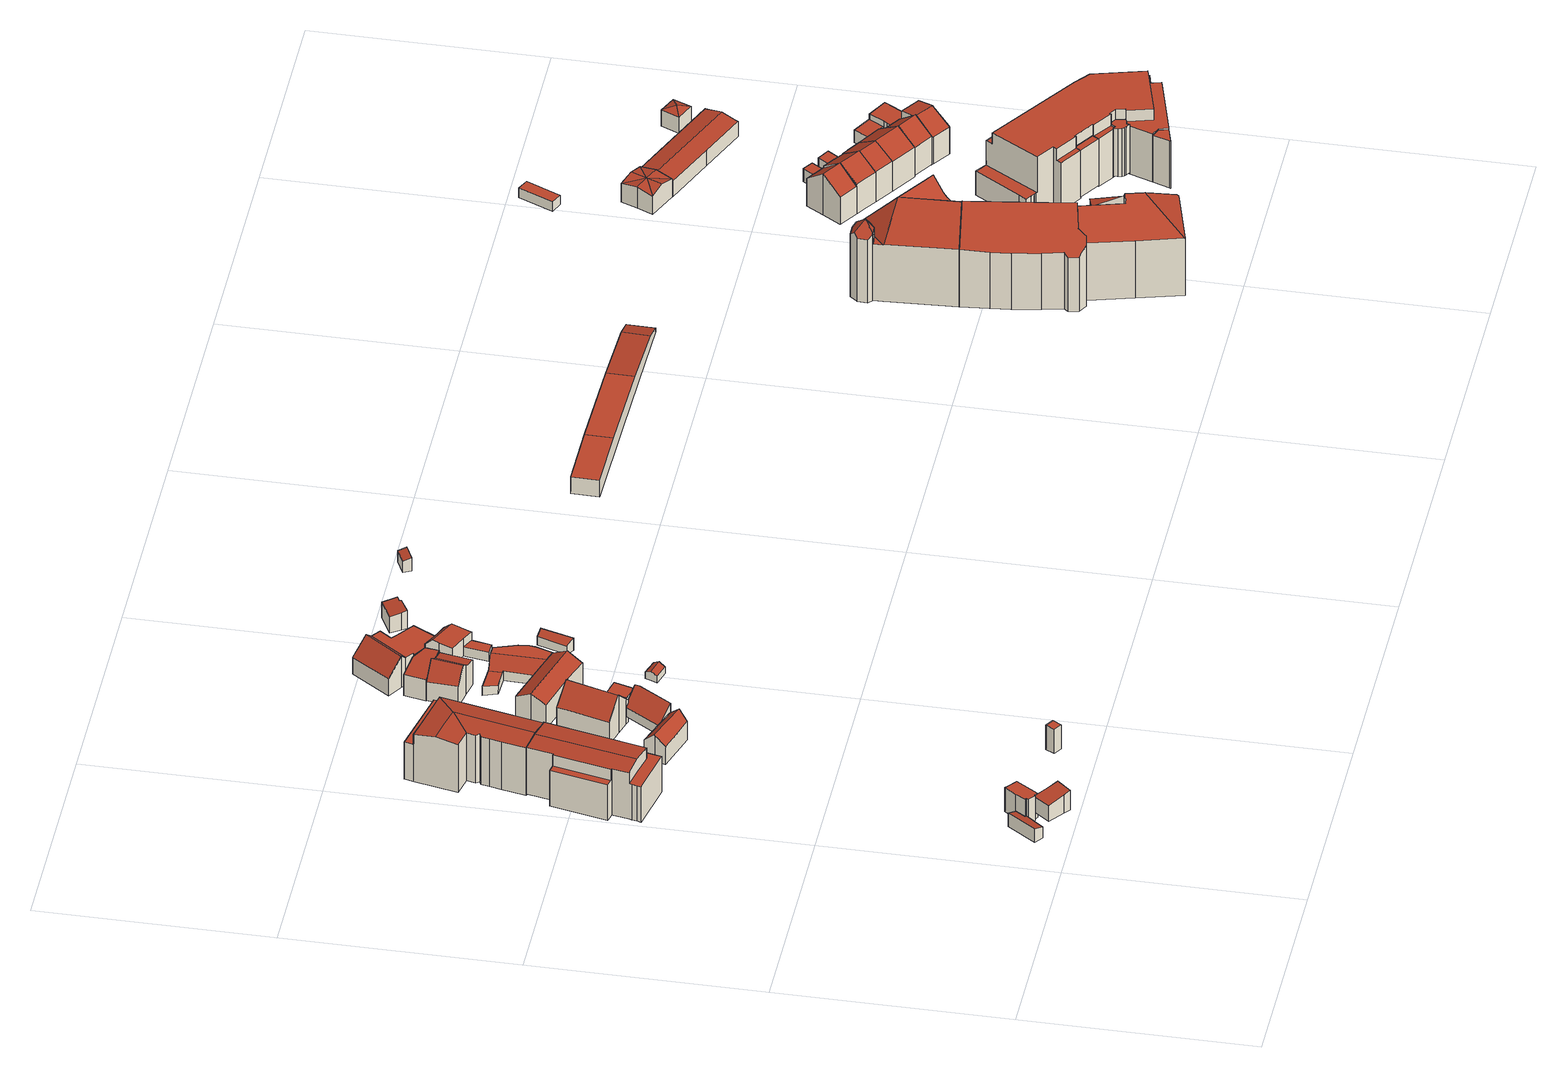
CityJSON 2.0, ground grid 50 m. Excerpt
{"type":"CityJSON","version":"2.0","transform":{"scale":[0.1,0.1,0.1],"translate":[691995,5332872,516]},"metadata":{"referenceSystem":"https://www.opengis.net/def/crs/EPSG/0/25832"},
"CityObjects":{
"building1":{"type":"Building","attributes":{"Gemeindeschluessel":"09162000","HoeheDach":"524.809","HoeheGrund":"521.500","Methode":"1000","NiedrigsteTraufeDesGebaeudes":"524.099","Geometrietyp2DReferenz":"3000","function":"31001_2000","roofType":"2100","measuredHeight":3.31},"geometry":[{"type":"MultiSurface","lod":"2","boundaries":[[[0,1,2,3]],[[4,5,6,7]],[[8,9,10,11]],[[3,4,7,12,8,11,0]],[[12,13,9,8]],[[3,2,5,4]],[[7,6,13,12]],[[11,10,1,0]],[[1,10,9,13,6,5,2]]],"semantics":{"surfaces":[{"type":"WallSurface"},{"type":"GroundSurface"},{"type":"RoofSurface"}],"values":[0,0,0,1,0,0,0,0,2]}}]},
"building2":{"type":"Building","attributes":{"Gemeindeschluessel":"09162000","HoeheDach":"529.176","HoeheGrund":"524.338","Methode":"2000","NiedrigsteTraufeDesGebaeudes":"528.089","Geometrietyp2DReferenz":"3000","function":"31001_2000","roofType":"2100","measuredHeight":4.84},"geometry":[{"type":"MultiSurface","lod":"2","boundaries":[[[14,15,16,17]],[[18,19,16,15]],[[20,21,22,23]],[[24,25,26,17,16,19,22,21]],[[20,27,24,21]],[[14,17,26,28]],[[29,28,26,25]],[[27,29,25,24]],[[23,22,19,18]],[[20,23,18,15,14,28,29,27]]],"semantics":{"surfaces":[{"type":"WallSurface"},{"type":"RoofSurface"},{"type":"GroundSurface"}],"values":[0,0,0,1,0,0,0,0,0,2]}}]},
"building3":{"type":"Building","attributes":{"Gemeindeschluessel":"09162000","HoeheDach":"528.419","HoeheGrund":"522.419","Methode":"3220","NiedrigsteTraufeDesGebaeudes":"528.419","Geometrietyp2DReferenz":"3000","function":"31001_2000","roofType":"9999","measuredHeight":6},"geometry":[{"type":"MultiSurface","lod":"2","boundaries":[[[30,31,32,33]],[[34,35,36,37]],[[38,39,40,41]],[[39,34,37,40]],[[38,42,43,31,30,44,45,35,34,39]],[[43,42,46,47]],[[44,30,33,48]],[[35,45,49,36]],[[40,37,36,49,48,33,32,47,46,41]],[[31,43,47,32]],[[45,44,48,49]],[[42,38,41,46]]],"semantics":{"surfaces":[{"type":"WallSurface"},{"type":"RoofSurface"},{"type":"GroundSurface"}],"values":[0,0,0,0,1,0,0,0,2,0,0,0]}}]},
"building4":{"type":"Building","attributes":{"Gemeindeschluessel":"09162000","HoeheDach":"536.304","HoeheGrund":"530.304","Methode":"3210","NiedrigsteTraufeDesGebaeudes":"536.304","Geometrietyp2DReferenz":"3000","function":"31001_2000","roofType":"9999","measuredHeight":6},"geometry":[{"type":"MultiSurface","lod":"2","boundaries":[[[50,51,52,53]],[[54,55,53,52]],[[56,57,51,50]],[[55,54,57,56]],[[55,56,50,53]],[[57,54,52,51]]],"semantics":{"surfaces":[{"type":"GroundSurface"},{"type":"WallSurface"},{"type":"RoofSurface"}],"values":[0,1,1,2,1,1]}}]},
"building5":{"type":"Building","attributes":{"Gemeindeschluessel":"09162000","HoeheDach":"528.677","HoeheGrund":"516.810","Methode":"2000","NiedrigsteTraufeDesGebaeudes":"525.620","Geometrietyp2DReferenz":"3000","function":"31001_1000","roofType":"3100","measuredHeight":11.87,"storeysAboveGround":4},"geometry":[{"type":"MultiSurface","lod":"2","boundaries":[[[58,59,60,61,62,63,64]],[[65,66,67,68,69,70]],[[71,72,73,60,59,74,75]],[[76,77,78,79,80,81,82]],[[70,69,68,83,84,85,72,71,86,87]],[[88,89,90,91,92]],[[93,87,86,94]],[[62,76,82,63]],[[89,83,68,67,95,96,90]],[[83,89,88,84]],[[66,65,93,94,75,74,59,58,64,81,80,79,97,98,96,95,67]],[[79,78,99,97]],[[94,86,71,75]],[[62,61,77,76]],[[64,63,82,81]],[[85,84,88,92,73,72]],[[91,90,96,98,97,99]],[[92,91,99,78,77,61,60,73]],[[65,70,87,93]]],"semantics":{"surfaces":[{"type":"WallSurface"},{"type":"RoofSurface"},{"type":"GroundSurface"}],"values":[0,0,0,0,1,1,0,1,0,0,2,0,0,0,0,0,0,1,0]}}]},
"building6":{"type":"Building","attributes":{"Gemeindeschluessel":"09162000","HoeheDach":"528.861","HoeheGrund":"516.400","Methode":"2000","NiedrigsteTraufeDesGebaeudes":"525.620","Geometrietyp2DReferenz":"3000","function":"31001_1000","roofType":"3100","measuredHeight":12.46,"storeysAboveGround":4},"geometry":[{"type":"MultiSurface","lod":"2","boundaries":[[[100,101,102,103]],[[104,105,106,107,108,109,110,100,103,111,112,113,114,115,116,117,118,119,120,121,122]],[[123,124,125,126,127,119,118,117,116]],[[111,128,129,112]],[[130,131,132,133,134,135,136]],[[103,102,128,111]],[[107,106,68,83,131,130,108]],[[115,114,137,138,123,116]],[[110,139,101,100]],[[138,137,134,140,124,123]],[[104,141,142,105]],[[136,135,134,137,143,129,128,102,101,139]],[[83,144,145,133,132,131]],[[143,137,114,113]],[[146,147,122,121,120,148]],[[119,127,148,120]],[[109,108,130,136,139,110]],[[140,134,133,149,125,124]],[[112,129,143,113]],[[150,145,144,83,68,142,141,147,146,148,127,126]],[[122,147,141,104]],[[149,133,145,150,126,125]],[[105,142,68,106]]],"semantics":{"surfaces":[{"type":"WallSurface"},{"type":"GroundSurface"},{"type":"RoofSurface"}],"values":[0,1,0,0,2,0,0,0,0,2,0,2,0,0,0,0,0,2,0,2,0,0,0]}}]},
"building7":{"type":"Building","attributes":{"Gemeindeschluessel":"09162000","HoeheDach":"523.208","HoeheGrund":"516.670","Methode":"1000","NiedrigsteTraufeDesGebaeudes":"520.953","Geometrietyp2DReferenz":"3000","function":"31001_1000","roofType":"3100","measuredHeight":6.54,"storeysAboveGround":1},"geometry":[{"type":"MultiSurface","lod":"2","boundaries":[[[151,152,153,154,155,156]],[[157,158,159,160,161,162,154,153]],[[163,164,151,156,165,166]],[[167,168,169,170,171,172]],[[173,167,172,152,151,164,163]],[[174,168,167,173,163,166]],[[175,170,169,168,174,166,165,156,155,154,162,161,160]],[[172,171,176,159,158,157,153,152]],[[170,175,160,159,176,171]]],"semantics":{"surfaces":[{"type":"WallSurface"},{"type":"RoofSurface"},{"type":"GroundSurface"}],"values":[0,0,0,0,1,0,2,1,0]}}]},
"building8":{"type":"Building","attributes":{"Gemeindeschluessel":"09162000","HoeheDach":"523.486","HoeheGrund":"518.425","Methode":"1000","NiedrigsteTraufeDesGebaeudes":"520.556","Geometrietyp2DReferenz":"3000","function":"31001_1000","roofType":"2100","measuredHeight":5.06,"storeysAboveGround":1},"geometry":[{"type":"MultiSurface","lod":"2","boundaries":[[[177,178,179,180,181,182,183,184,185,186,187]],[[188,189,190,183,182,181]],[[185,191,192,186]],[[193,194,195,196,197,192,191,198,190,189,188]],[[198,191,185,184]],[[178,177,187,197,196,195]],[[183,190,198,184]],[[186,192,197,187]],[[178,195,194,179]],[[180,179,194,193,188,181]]],"semantics":{"surfaces":[{"type":"GroundSurface"},{"type":"WallSurface"},{"type":"RoofSurface"}],"values":[0,1,1,2,1,1,1,1,1,1]}}]},
"building9":{"type":"Building","attributes":{"Gemeindeschluessel":"09162000","HoeheDach":"526.122","HoeheGrund":"516.610","Methode":"1000","NiedrigsteTraufeDesGebaeudes":"522.053","Geometrietyp2DReferenz":"3000","function":"31001_1000","roofType":"3100","measuredHeight":9.51,"storeysAboveGround":2},"geometry":[{"type":"MultiSurface","lod":"2","boundaries":[[[199,200,201,202,203,204,205,206]],[[206,205,207,208,209]],[[210,211,212,213,214,215,216,217,218,219,220]],[[209,208,207,218,217,216]],[[204,220,219,205]],[[205,219,218,207]],[[215,214,199,206,209,216]],[[212,201,200,213]],[[220,204,203,210]],[[210,203,202,211]],[[211,202,201,212]],[[213,200,199,214]]],"semantics":{"surfaces":[{"type":"RoofSurface"},{"type":"GroundSurface"},{"type":"WallSurface"}],"values":[0,0,1,2,2,2,2,2,2,2,2,2]}}]},
"building10":{"type":"Building","attributes":{"Gemeindeschluessel":"09162000","HoeheDach":"522.503","HoeheGrund":"519.737","Methode":"1000","NiedrigsteTraufeDesGebaeudes":"522.503","Geometrietyp2DReferenz":"3000","function":"31001_2000","roofType":"1000","measuredHeight":2.77},"geometry":[{"type":"MultiSurface","lod":"2","boundaries":[[[221,222,223,224,225,226]],[[221,226,227,228]],[[227,226,225,224,229,230,231]],[[222,221,228,232,233,234,223]],[[228,227,231,232]],[[232,231,230,233]],[[229,224,223,234,233,230]]],"semantics":{"surfaces":[{"type":"WallSurface"},{"type":"RoofSurface"},{"type":"GroundSurface"}],"values":[0,0,1,2,0,0,0]}}]},
"building11":{"type":"Building","attributes":{"Gemeindeschluessel":"09162000","HoeheDach":"525.737","HoeheGrund":"523.394","Methode":"1000","NiedrigsteTraufeDesGebaeudes":"525.035","Geometrietyp2DReferenz":"3000","function":"31001_2000","roofType":"3100","measuredHeight":2.34},"geometry":[{"type":"MultiSurface","lod":"2","boundaries":[[[235,236,237,238,239,240]],[[241,236,235,240,242,243]],[[239,244,242,240]],[[236,241,245,237]],[[241,243,246,245]],[[243,242,244,246]],[[245,246,244,239,238,237]]],"semantics":{"surfaces":[{"type":"GroundSurface"},{"type":"WallSurface"},{"type":"RoofSurface"}],"values":[0,1,1,1,2,2,1]}}]},
"building12":{"type":"Building","attributes":{"Gemeindeschluessel":"09162000","HoeheDach":"524.621","HoeheGrund":"516.910","Methode":"1000","NiedrigsteTraufeDesGebaeudes":"522.781","Geometrietyp2DReferenz":"3000","function":"31001_1000","roofType":"3100","measuredHeight":7.71,"storeysAboveGround":2},"geometry":[{"type":"MultiSurface","lod":"2","boundaries":[[[247,248,249,250,251,252]],[[253,254,255,256]],[[257,258,259,248,247,252,260,256,255,261,262,263]],[[264,265,266,267,268,254,253]],[[251,269,253,256,260,252]],[[259,270,249,248]],[[268,267,262,261,255,254]],[[262,267,266,263]],[[258,271,270,259]],[[271,258,257,263,266,265]],[[250,249,270,271,265,264,253,269,251]]],"semantics":{"surfaces":[{"type":"WallSurface"},{"type":"GroundSurface"},{"type":"RoofSurface"}],"values":[0,0,1,2,0,0,0,0,0,0,2]}}]},
"building13":{"type":"Building","attributes":{"Gemeindeschluessel":"09162000","HoeheDach":"525.210","HoeheGrund":"516.930","Methode":"2000","NiedrigsteTraufeDesGebaeudes":"521.543","Geometrietyp2DReferenz":"3000","function":"31001_1000","roofType":"3100","measuredHeight":8.28,"storeysAboveGround":2},"geometry":[{"type":"MultiSurface","lod":"2","boundaries":[[[272,273,274,275,276,277]],[[278,279,280,281,282,283]],[[284,285,286,279,278,287]],[[288,289,290,291,292,293,277,276,275,294,295,282,281,280]],[[296,287,278,283,297,298]],[[298,297,299,274,273,272]],[[289,285,284,290]],[[291,290,284,287,296,292]],[[293,292,296,298,272,277]],[[299,297,283,282,295,294,275,274]],[[289,288,280,279,286,285]]],"semantics":{"surfaces":[{"type":"WallSurface"},{"type":"RoofSurface"},{"type":"GroundSurface"}],"values":[0,0,1,2,1,1,0,0,0,0,0]}}]},
"building14":{"type":"Building","attributes":{"Gemeindeschluessel":"09162000","HoeheDach":"522.860","HoeheGrund":"517.833","Methode":"2000","NiedrigsteTraufeDesGebaeudes":"520.020","Geometrietyp2DReferenz":"3000","function":"31001_2000","roofType":"3100","measuredHeight":5.03},"geometry":[{"type":"MultiSurface","lod":"2","boundaries":[[[300,301,302,303]],[[304,305,306,307]],[[308,309,310,311,312]],[[311,313,314,315,316,317,312]],[[318,319,320,321]],[[308,312,317,322]],[[307,306,323,324]],[[321,320,305,304]],[[308,322,300,303,325,318,321,304,307,324,309]],[[318,325,314,313,319]],[[315,302,301,316]],[[300,322,317,316,301]],[[310,323,306,305,320,319,313,311]],[[324,323,310,309]],[[315,314,325,303,302]]],"semantics":{"surfaces":[{"type":"WallSurface"},{"type":"RoofSurface"},{"type":"GroundSurface"}],"values":[0,0,0,1,0,0,0,0,2,0,1,0,1,0,0]}}]},
"building15":{"type":"Building","attributes":{"Gemeindeschluessel":"09162000","HoeheDach":"523.548","HoeheGrund":"516.746","Methode":"2000","NiedrigsteTraufeDesGebaeudes":"522.049","Geometrietyp2DReferenz":"3000","function":"31001_2000","roofType":"2100","measuredHeight":6.8},"geometry":[{"type":"MultiSurface","lod":"2","boundaries":[[[326,327,328,329]],[[330,331,332,333]],[[334,329,328,335]],[[336,326,329,334,330,333]],[[330,334,335,331]],[[326,336,337,327]],[[336,333,332,337]],[[337,332,331,335,328,327]]],"semantics":{"surfaces":[{"type":"WallSurface"},{"type":"GroundSurface"},{"type":"RoofSurface"}],"values":[0,0,0,1,0,0,0,2]}}]},
"building16":{"type":"Building","attributes":{"Gemeindeschluessel":"09162000","HoeheDach":"524.890","HoeheGrund":"521.796","Methode":"1000","NiedrigsteTraufeDesGebaeudes":"523.775","Geometrietyp2DReferenz":"3000","function":"31001_2000","roofType":"2100","measuredHeight":3.09},"geometry":[{"type":"MultiSurface","lod":"2","boundaries":[[[338,339,340,341,342,343]],[[344,343,342,341,345]],[[345,346,347,344]],[[344,347,338,343]],[[347,346,340,339,338]],[[341,340,346,345]]],"semantics":{"surfaces":[{"type":"WallSurface"},{"type":"GroundSurface"},{"type":"RoofSurface"}],"values":[0,1,0,0,2,0]}}]},
"building17":{"type":"Building","attributes":{"Gemeindeschluessel":"09162000","HoeheDach":"525.670","HoeheGrund":"520.639","Methode":"2000","NiedrigsteTraufeDesGebaeudes":"522.760","Geometrietyp2DReferenz":"3000","function":"31001_2000","roofType":"3100","measuredHeight":5.03,"storeysAboveGround":2},"geometry":[{"type":"MultiSurface","lod":"2","boundaries":[[[348,349,350,351]],[[352,353,354,355]],[[356,348,351,357,358,359,360]],[[361,362,363,364]],[[350,355,354,365,351]],[[356,366,349,348]],[[367,357,351,365]],[[352,368,358,357,367,353]],[[369,370,360,359,371,363,362,372]],[[368,373,371,359,358]],[[369,374,375,370]],[[372,376,374,369]],[[375,366,356,360,370]],[[364,363,371,373]],[[376,372,362,361]],[[353,367,365,354]],[[368,352,355,350,349,366,375,374,376,361,364,373]]],"semantics":{"surfaces":[{"type":"WallSurface"},{"type":"RoofSurface"},{"type":"GroundSurface"}],"values":[0,0,1,0,0,0,0,0,1,0,0,0,0,0,0,1,2]}}]},
"building18":{"type":"Building","attributes":{"Gemeindeschluessel":"09162000","HoeheDach":"524.441","HoeheGrund":"516.569","Methode":"2000","NiedrigsteTraufeDesGebaeudes":"520.747","Geometrietyp2DReferenz":"3000","function":"31001_1000","roofType":"1000","measuredHeight":7.87,"storeysAboveGround":2},"geometry":[{"type":"MultiSurface","lod":"2","boundaries":[[[377,378,379,380]],[[381,382,378,377]],[[383,384,385,386]],[[387,388,389,390]],[[391,390,389,392,393]],[[394,395,396,397]],[[398,399,400,401]],[[402,403,404,383,386]],[[405,406,395,394]],[[380,379,399,398]],[[407,385,384,408]],[[397,396,388,387]],[[391,403,402,407,408,381,377,380,398,401,405,394,397,387,390]],[[402,386,385,407]],[[401,400,406,405]],[[381,408,384,409,382]],[[404,393,392,409,384,383]],[[389,388,396,395,406,400,399,379,378,382,409,392]],[[391,393,404,403]]],"semantics":{"surfaces":[{"type":"WallSurface"},{"type":"RoofSurface"},{"type":"GroundSurface"}],"values":[0,0,1,0,0,0,0,0,0,0,0,0,2,0,0,0,1,1,0]}}]},
"building19":{"type":"Building","attributes":{"Gemeindeschluessel":"09162000","HoeheDach":"524.863","HoeheGrund":"520.396","Methode":"1000","NiedrigsteTraufeDesGebaeudes":"524.287","Geometrietyp2DReferenz":"3000","function":"31001_1000","roofType":"1000","measuredHeight":4.47},"geometry":[{"type":"MultiSurface","lod":"2","boundaries":[[[410,411,412,413]],[[413,412,414,415]],[[416,417,410,413,415,418,419]],[[418,420,421,419]],[[419,421,422,416]],[[415,414,420,418]],[[417,423,411,410]],[[416,422,423,417]],[[421,420,414,412,411,423,422]]],"semantics":{"surfaces":[{"type":"WallSurface"},{"type":"GroundSurface"},{"type":"RoofSurface"}],"values":[0,0,1,0,0,0,0,0,2]}}]},
"building20":{"type":"Building","attributes":{"Gemeindeschluessel":"09162000","HoeheDach":"528.787","HoeheGrund":"525.650","Methode":"2000","NiedrigsteTraufeDesGebaeudes":"528.274","Geometrietyp2DReferenz":"3000","function":"51009_1610","roofType":"2100","measuredHeight":3.14},"geometry":[{"type":"MultiSurface","lod":"2","boundaries":[[[424,425,426,427]],[[425,428,429,426]],[[427,430,431,424]],[[430,429,428,431]],[[424,431,428,425]],[[426,429,430,427]]],"semantics":{"surfaces":[{"type":"GroundSurface"},{"type":"WallSurface"},{"type":"RoofSurface"}],"values":[0,1,1,2,1,1]}}]},
"building21":{"type":"Building","attributes":{"Gemeindeschluessel":"09162000","HoeheDach":"533.070","HoeheGrund":"528.561","Methode":"2000","NiedrigsteTraufeDesGebaeudes":"529.561","Geometrietyp2DReferenz":"3000","function":"53001_1800","roofType":"3900","measuredHeight":4.51},"geometry":[{"type":"MultiSurface","lod":"2","boundaries":[[[432,433,434,435,436,437,438,439,440]],[[436,441,442,437]],[[443,444,434,433]],[[435,445,441,436]],[[437,442,446,438]],[[434,444,445,435]],[[447,448,446,442,441,445,444,443,449]],[[432,440,439,448,447,449,443,433]],[[439,438,446,448]]],"semantics":{"surfaces":[{"type":"WallSurface"},{"type":"RoofSurface"},{"type":"GroundSurface"}],"values":[0,1,0,1,1,1,0,2,0]}}]},
"building22":{"type":"Building","attributes":{"Gemeindeschluessel":"09162000","HoeheDach":"551.510","HoeheGrund":"530.200","Methode":"2000","NiedrigsteTraufeDesGebaeudes":"543.510","Geometrietyp2DReferenz":"3000","function":"31001_1000","roofType":"3100","measuredHeight":21.31,"storeysAboveGround":3},"geometry":[{"type":"MultiSurface","lod":"2","boundaries":[[[450,451,452,453]],[[454,455,456,457]],[[458,459,460,461,462,463,464,465]],[[466,467,468,469]],[[470,471,472,473]],[[474,475,476,477]],[[478,479,458,465]],[[480,481,479,478]],[[470,482,483,471]],[[479,481,452,451,484,476,475,485,486,468,467,487,472,471,460,459,458]],[[487,467,466,488,473,472]],[[453,452,481,480]],[[471,483,489,456,455,461,460]],[[462,461,455,454]],[[490,489,483,482]],[[457,456,489,490]],[[482,470,473,488,466,469,491,492,474,477,493,450,453,480,478,465,464,463,462,454,457,490]],[[476,484,451,450,493,477]],[[492,491,469,468,486,485,475,474]]],"semantics":{"surfaces":[{"type":"WallSurface"},{"type":"RoofSurface"},{"type":"GroundSurface"}],"values":[0,0,0,0,0,0,0,0,0,1,0,0,1,0,0,0,2,0,0]}}]},
"building23":{"type":"Building","attributes":{"Gemeindeschluessel":"09162000","HoeheDach":"551.283","HoeheGrund":"530.698","Methode":"2000","NiedrigsteTraufeDesGebaeudes":"544.770","Geometrietyp2DReferenz":"3000","function":"31001_9998","roofType":"3100","measuredHeight":20.59,"storeysAboveGround":4},"geometry":[{"type":"MultiSurface","lod":"2","boundaries":[[[494,495,496,497,498]],[[499,500,501,502]],[[503,504,505,506,507]],[[499,508,509,500]],[[500,506,505,501]],[[499,502,510,511,512,513,508]],[[514,495,494,515]],[[516,517,518,519]],[[520,512,511,521]],[[518,515,494,498,519]],[[522,523,524,525]],[[526,507,506,500,509,497,496,527]],[[528,526,527,529]],[[504,530,510,502,501,505]],[[517,516,523,522]],[[516,519,498,497,509,508,513,524,523]],[[514,529,527,496,495]],[[518,517,522,525,520,521,530,504,503,528,529,514,515]],[[526,528,503,507]],[[520,525,524,513,512]],[[521,511,510,530]]],"semantics":{"surfaces":[{"type":"RoofSurface"},{"type":"WallSurface"},{"type":"GroundSurface"}],"values":[0,1,1,1,0,0,1,1,1,1,1,0,1,1,1,0,1,2,1,1,1]}}]},
"building24":{"type":"Building","attributes":{"Gemeindeschluessel":"09162000","HoeheDach":"551.190","HoeheGrund":"530.220","Methode":"2000","NiedrigsteTraufeDesGebaeudes":"544.290","Geometrietyp2DReferenz":"3000","function":"31001_1000","roofType":"3100","measuredHeight":20.97,"storeysAboveGround":3},"geometry":[{"type":"MultiSurface","lod":"2","boundaries":[[[531,532,533,534,535,536,537]],[[538,539,540]],[[541,542,543,544,545,546,547,548,549,550]],[[551,552,553,540,543,542,541,554]],[[555,556,557,558,559,560,561,562]],[[563,564,565,566]],[[537,536,567]],[[568,569,570,565,564,571,532]],[[532,571,572,533]],[[535,539,538,536]],[[465,464,573,462,574,575,576,577]],[[575,574,568,532]],[[539,578,557,556,540]],[[579,578,539,535]],[[566,565,570,580]],[[581,538,540,553]],[[577,576,575,532,531]],[[582,583,552,551,554,584]],[[578,579,585,586,558,557]],[[534,533,572,587,588,589,586,585]],[[540,556,555,562,545,544,543]],[[590,591,592,593,465,577,531,537,567,581,553,552,583]],[[568,574,462,594,595,569]],[[584,554,541,550]],[[580,570,569,595]],[[535,534,585,579]],[[546,545,562,561]],[[564,563,596,587,572,571]],[[536,538,581,567]],[[596,563,566,580,595,594,462,573,464,465,593,592,591,590,583,582,584,550,549,548,547,546,561,560,559,558,586,589,588,587]]],"semantics":{"surfaces":[{"type":"RoofSurface"},{"type":"WallSurface"},{"type":"GroundSurface"}],"values":[0,0,1,0,1,1,0,0,0,1,1,0,0,1,1,0,0,1,1,1,0,1,1,1,1,0,1,1,1,2]}}]},
"building25":{"type":"Building","attributes":{"Gemeindeschluessel":"09162000","HoeheDach":"534.983","HoeheGrund":"532.029","Methode":"2000","NiedrigsteTraufeDesGebaeudes":"534.983","Geometrietyp2DReferenz":"3000","function":"31001_2000","roofType":"1000","measuredHeight":2.95},"geometry":[{"type":"MultiSurface","lod":"2","boundaries":[[[597,598,599,600]],[[601,602,603,604]],[[602,605,599,598,603]],[[604,603,598,597]],[[600,599,605,606]],[[604,597,600,606,601]],[[606,605,602,601]]],"semantics":{"surfaces":[{"type":"WallSurface"},{"type":"RoofSurface"},{"type":"GroundSurface"}],"values":[0,0,1,0,0,2,0]}}]},
"building26":{"type":"Building","attributes":{"Gemeindeschluessel":"09162000","HoeheDach":"535.120","HoeheGrund":"532.173","Methode":"1000","NiedrigsteTraufeDesGebaeudes":"535.120","Geometrietyp2DReferenz":"3000","function":"51009_1610","roofType":"1000","measuredHeight":2.95},"geometry":[{"type":"MultiSurface","lod":"2","boundaries":[[[607,608,609,610]],[[611,609,608,612,613]],[[614,611,613,615]],[[616,612,608,607]],[[615,613,612,616]],[[610,609,611,614]],[[615,616,607,610,614]]],"semantics":{"surfaces":[{"type":"WallSurface"},{"type":"RoofSurface"},{"type":"GroundSurface"}],"values":[0,1,0,0,0,0,2]}}]},
"building27":{"type":"Building","attributes":{"Gemeindeschluessel":"09162000","HoeheDach":"543.120","HoeheGrund":"532.818","Methode":"2000","NiedrigsteTraufeDesGebaeudes":"539.534","Geometrietyp2DReferenz":"3000","function":"31001_1000","roofType":"3100","measuredHeight":10.3,"storeysAboveGround":2},"geometry":[{"type":"MultiSurface","lod":"2","boundaries":[[[617,618,619,620,621]],[[622,623,619,618]],[[620,619,623,624]],[[624,625,626,627]],[[624,627,621,620]],[[617,626,625,622,618]],[[627,626,617,621]],[[625,624,623,622]]],"semantics":{"surfaces":[{"type":"WallSurface"},{"type":"RoofSurface"},{"type":"GroundSurface"}],"values":[0,0,1,0,1,2,0,0]}}]},
"building28":{"type":"Building","attributes":{"Gemeindeschluessel":"09162000","HoeheDach":"544.498","HoeheGrund":"532.910","Methode":"1000","NiedrigsteTraufeDesGebaeudes":"544.498","Geometrietyp2DReferenz":"3000","function":"51009_1610","roofType":"1000","measuredHeight":11.59},"geometry":[{"type":"MultiSurface","lod":"2","boundaries":[[[628,629,630,631]],[[631,630,632,633]],[[634,628,631,633]],[[633,632,635,634]],[[632,630,629,635]],[[634,635,629,628]]],"semantics":{"surfaces":[{"type":"WallSurface"},{"type":"GroundSurface"},{"type":"RoofSurface"}],"values":[0,0,1,0,2,0]}}]},
"building29":{"type":"Building","attributes":{"Gemeindeschluessel":"09162000","HoeheDach":"544.240","HoeheGrund":"532.650","Methode":"2000","NiedrigsteTraufeDesGebaeudes":"544.240","Geometrietyp2DReferenz":"3000","function":"51009_1610","roofType":"1000","measuredHeight":11.59},"geometry":[{"type":"MultiSurface","lod":"2","boundaries":[[[636,637,638,639]],[[639,638,640,641]],[[636,639,641,642,643]],[[643,644,637,636]],[[642,645,644,643]],[[641,640,645,642]],[[644,645,640,638,637]]],"semantics":{"surfaces":[{"type":"WallSurface"},{"type":"GroundSurface"},{"type":"RoofSurface"}],"values":[0,0,1,0,0,0,2]}}]},
"building30":{"type":"Building","attributes":{"Gemeindeschluessel":"09162000","HoeheDach":"543.089","HoeheGrund":"532.810","Methode":"1000","NiedrigsteTraufeDesGebaeudes":"536.026","Geometrietyp2DReferenz":"3000","function":"31001_1000","roofType":"3100","measuredHeight":10.28,"storeysAboveGround":2},"geometry":[{"type":"MultiSurface","lod":"2","boundaries":[[[646,647,648,649]],[[650,651,652,653]],[[652,654,649,648,655,656,653]],[[657,658,659,660,620,661]],[[655,648,647,662]],[[663,664,662,647,646,665,666]],[[661,620,667,668,669,617]],[[662,664,656,655]],[[668,667,663,666]],[[654,652,651,670,671,672,617,669,668,666,665,646,649]],[[671,670,651,650,659,658]],[[660,659,650,653,656,664,663,667,620]],[[672,671,658,657,661,617]]],"semantics":{"surfaces":[{"type":"WallSurface"},{"type":"RoofSurface"},{"type":"GroundSurface"}],"values":[0,0,0,1,1,0,0,0,0,2,0,1,0]}}]},
"building31":{"type":"Building","attributes":{"Gemeindeschluessel":"09162000","HoeheDach":"544.771","HoeheGrund":"532.933","Methode":"2000","NiedrigsteTraufeDesGebaeudes":"544.771","Geometrietyp2DReferenz":"3000","function":"51009_1610","roofType":"1000","measuredHeight":11.84},"geometry":[{"type":"MultiSurface","lod":"2","boundaries":[[[673,674,675,676]],[[677,678,679,680]],[[681,682,683,684]],[[685,686,687,688]],[[689,690,691,692]],[[693,694,674,673]],[[675,674,694,679,678,691,690,683,682,687,686]],[[680,679,694,693]],[[692,691,678,677]],[[684,683,690,689]],[[688,687,682,681]],[[676,675,686,685]],[[685,688,681,684,689,692,677,680,693,673,676]]],"semantics":{"surfaces":[{"type":"WallSurface"},{"type":"RoofSurface"},{"type":"GroundSurface"}],"values":[0,0,0,0,0,0,1,0,0,0,0,0,2]}}]},
"building32":{"type":"Building","attributes":{"Gemeindeschluessel":"09162000","HoeheDach":"547.320","HoeheGrund":"532.650","Methode":"2000","NiedrigsteTraufeDesGebaeudes":"538.550","Geometrietyp2DReferenz":"3000","function":"31001_1000","roofType":"1000","measuredHeight":14.67,"storeysAboveGround":5},"geometry":[{"type":"MultiSurface","lod":"2","boundaries":[[[695,696,697,698]],[[699,700,701,702]],[[703,704,705,706]],[[707,701,700,708,709,710,711,695,698,712,703,706,713,714,715,716,717,718,719]],[[720,721,722,723]],[[724,725,726,727]],[[728,729,730,731,732,733]],[[734,708,700,699]],[[735,736,737,696,695,711]],[[738,739,632,740,741,742]],[[743,744,745,746,747,635]],[[748,728,733,737,736,749]],[[750,751,752,753]],[[750,754,715,714,755,756,757,751]],[[758,759,760,761]],[[724,762,763,764,765,725]],[[766,709,708,734]],[[767,716,715,754]],[[707,719,643,768]],[[698,697,769,712]],[[705,704,769,697,696,737,733,732,746,745,742,741,764,763,752,751,757]],[[738,742,745,744]],[[770,756,755]],[[748,749,771,772]],[[710,773,774,775,776,735,711]],[[777,778,776,775]],[[747,746,732,731]],[[765,764,741,740]],[[753,752,763,762]],[[705,757,756,770,713,706]],[[702,701,707,768]],[[727,726,632,739]],[[643,719,718,642]],[[635,747,731,730]],[[743,635,730,729]],[[712,769,704,703]],[[642,718,717,641]],[[761,760,778,777]],[[779,780,759,758]],[[735,776,778,760,759,780,722,721,771,749,736]],[[641,717,716,767]],[[772,771,721,720]],[[726,725,765,740,632]],[[643,642,641,767,754,750,753,762,724,727,739,738,744,743,729,728,748,772,720,723,779,758,761,777,775,774,773,766,734,699,702,768]],[[773,710,709,766]],[[755,714,713,770]],[[723,722,780,779]]],"semantics":{"surfaces":[{"type":"WallSurface"},{"type":"RoofSurface"},{"type":"GroundSurface"}],"values":[0,0,0,1,0,0,0,0,0,0,0,0,0,0,0,0,0,0,0,0,1,0,1,0,0,0,0,0,0,0,0,0,0,1,0,0,0,0,0,1,0,0,1,2,0,0,0]}}]},
"building33":{"type":"Building","attributes":{"Gemeindeschluessel":"09162000","HoeheDach":"537.610","HoeheGrund":"532.334","Methode":"2000","NiedrigsteTraufeDesGebaeudes":"536.810","Geometrietyp2DReferenz":"3000","function":"31001_2000","roofType":"3100","measuredHeight":5.28,"storeysAboveGround":1},"geometry":[{"type":"MultiSurface","lod":"2","boundaries":[[[781,782,783,784,785]],[[783,786,784]],[[787,788,789,790]],[[786,791,792]],[[786,793,785]],[[782,790,789,783]],[[784,786,785]],[[794,793,792,795]],[[786,792,793]],[[782,781,794,795,787,790]],[[781,785,793,794]],[[789,788,786]],[[787,795,792,791,788]],[[783,789,786]],[[788,791,786]]],"semantics":{"surfaces":[{"type":"WallSurface"},{"type":"RoofSurface"},{"type":"GroundSurface"}],"values":[0,1,0,1,1,0,1,0,1,2,0,1,0,1,1]}}]},
"building34":{"type":"Building","attributes":{"Gemeindeschluessel":"09162000","HoeheDach":"543.048","HoeheGrund":"532.750","Methode":"2000","NiedrigsteTraufeDesGebaeudes":"535.400","Geometrietyp2DReferenz":"3000","function":"31001_1000","roofType":"3100","measuredHeight":10.3,"storeysAboveGround":2},"geometry":[{"type":"MultiSurface","lod":"2","boundaries":[[[796,797,798,799,800,801,802]],[[803,804,805,806]],[[807,808,809,671]],[[810,811,804,803]],[[808,812,796,802,809]],[[813,798,797,814]],[[803,806,815,813,814,816,817,807,671,670,651,818,819,820,810]],[[807,817,816,796,812,808]],[[809,802,801,651,670,671]],[[821,800,799,822]],[[822,805,804,811,823,824,821]],[[816,814,797,796]],[[813,815,806,805,822,799,798]],[[801,800,821,824,819,818,651]],[[820,823,811,810]],[[819,824,823,820]]],"semantics":{"surfaces":[{"type":"RoofSurface"},{"type":"WallSurface"},{"type":"GroundSurface"}],"values":[0,1,1,1,0,1,2,1,1,1,0,1,1,1,1,1]}}]},
"building35":{"type":"Building","attributes":{"Gemeindeschluessel":"09162000","HoeheDach":"534.550","HoeheGrund":"532.254","Methode":"1000","NiedrigsteTraufeDesGebaeudes":"534.550","Geometrietyp2DReferenz":"3000","function":"31001_2000","roofType":"1000","measuredHeight":2.3,"storeysAboveGround":1},"geometry":[{"type":"MultiSurface","lod":"2","boundaries":[[[825,826,827,828]],[[829,825,828,830]],[[830,828,827,831]],[[830,831,832,829]],[[832,826,825,829]],[[831,827,826,832]]],"semantics":{"surfaces":[{"type":"RoofSurface"},{"type":"WallSurface"},{"type":"GroundSurface"}],"values":[0,1,1,2,1,1]}}]},
"building36":{"type":"Building","attributes":{"Gemeindeschluessel":"09162000","HoeheDach":"543.063","HoeheGrund":"532.780","Methode":"1000","NiedrigsteTraufeDesGebaeudes":"539.466","Geometrietyp2DReferenz":"3000","function":"31001_1000","roofType":"3100","measuredHeight":10.28,"storeysAboveGround":2},"geometry":[{"type":"MultiSurface","lod":"2","boundaries":[[[833,834,835,836,837,838,839,840,841,842]],[[843,844,845,846,847,848,807,816,814,849,850]],[[849,839,838,850]],[[845,835,834,846]],[[844,836,835,845]],[[848,851,852,807]],[[844,843,850,838,837,836]],[[841,840,839,849,814]],[[848,847,846,834,833,851]],[[796,842,841,814,816]],[[807,852,796,816]],[[851,833,842,796,852]]],"semantics":{"surfaces":[{"type":"RoofSurface"},{"type":"GroundSurface"},{"type":"WallSurface"}],"values":[0,1,2,2,2,2,2,2,2,2,2,0]}}]},
"building37":{"type":"Building","attributes":{"Gemeindeschluessel":"09162000","HoeheDach":"543.170","HoeheGrund":"533.108","Methode":"2000","NiedrigsteTraufeDesGebaeudes":"539.997","Geometrietyp2DReferenz":"3000","function":"31001_1000","roofType":"3100","measuredHeight":10.06,"storeysAboveGround":2},"geometry":[{"type":"MultiSurface","lod":"2","boundaries":[[[853,854,855,856,857]],[[858,859,860,861,862]],[[863,864,865,866]],[[861,860,855,854]],[[853,857,867,868,863,866,858,862]],[[862,861,854,853]],[[868,869,864,863]],[[866,865,859,858]],[[857,856,870,867]],[[867,870,869,868]],[[860,859,865,864,869,870,856,855]]],"semantics":{"surfaces":[{"type":"WallSurface"},{"type":"RoofSurface"},{"type":"GroundSurface"}],"values":[0,0,0,1,2,0,0,0,0,0,1]}}]},
"building38":{"type":"Building","attributes":{"Gemeindeschluessel":"09162000","HoeheDach":"537.010","HoeheGrund":"532.442","Methode":"2000","NiedrigsteTraufeDesGebaeudes":"536.210","Geometrietyp2DReferenz":"3000","function":"31001_2000","roofType":"3100","measuredHeight":4.57,"storeysAboveGround":1},"geometry":[{"type":"MultiSurface","lod":"2","boundaries":[[[871,872,873,874]],[[875,873,872,876,877,878]],[[879,880,881,878]],[[882,883,884,885]],[[886,876,872,871]],[[887,888,881,880]],[[889,890,885,884]],[[879,878,877,891]],[[891,877,876,886]],[[874,873,875,892]],[[882,885,890,887,880,879,891,886,871,874,892]],[[890,889,888,887]],[[882,892,875,883]],[[889,884,883,875,878,881,888]]],"semantics":{"surfaces":[{"type":"WallSurface"},{"type":"RoofSurface"},{"type":"GroundSurface"}],"values":[0,1,0,0,0,0,0,0,0,0,2,0,0,1]}}]},
"building39":{"type":"Building","attributes":{"Gemeindeschluessel":"09162000","HoeheDach":"542.710","HoeheGrund":"532.932","Methode":"2000","NiedrigsteTraufeDesGebaeudes":"537.290","Geometrietyp2DReferenz":"3000","function":"31001_1000","roofType":"1000","measuredHeight":9.78,"storeysAboveGround":3},"geometry":[{"type":"MultiSurface","lod":"2","boundaries":[[[893,894,895,896]],[[897,898,899,900]],[[901,902,903,904]],[[905,906,907,908]],[[909,910,911,912]],[[913,914,894,893]],[[915,916,914,913]],[[917,918,919,903,902,920,895,894,914,916,921,922]],[[904,903,919,923]],[[910,924,907,906,897,900,925,911]],[[923,919,918,926]],[[927,928,925,900,899,922,921]],[[927,921,916,915]],[[922,899,898,917]],[[929,920,902,901]],[[896,895,920,929]],[[908,907,924,930]],[[905,908,930,909,912,928,927,915,913,893,896,929,901,904,923,926]],[[905,926,918,917,898,897,906]],[[912,911,925,928]],[[930,924,910,909]]],"semantics":{"surfaces":[{"type":"WallSurface"},{"type":"RoofSurface"},{"type":"GroundSurface"}],"values":[0,1,0,0,0,0,0,1,0,1,0,0,0,0,0,0,0,2,0,0,0]}}]},
"building40":{"type":"Building","attributes":{"Gemeindeschluessel":"09162000","HoeheDach":"535.966","HoeheGrund":"532.990","Methode":"1000","NiedrigsteTraufeDesGebaeudes":"535.966","Geometrietyp2DReferenz":"3000","function":"31001_2000","roofType":"1000","measuredHeight":2.98},"geometry":[{"type":"MultiSurface","lod":"2","boundaries":[[[931,932,933,934]],[[935,931,934,936]],[[937,935,936,938]],[[932,939,940,933]],[[935,937,939,932,931]],[[933,940,938,936,934]],[[939,937,938,940]]],"semantics":{"surfaces":[{"type":"WallSurface"},{"type":"RoofSurface"},{"type":"GroundSurface"}],"values":[0,0,0,0,1,2,0]}}]},
"building41":{"type":"Building","attributes":{"Gemeindeschluessel":"09162000","HoeheDach":"537.820","HoeheGrund":"532.921","Methode":"1000","NiedrigsteTraufeDesGebaeudes":"536.920","Geometrietyp2DReferenz":"3000","function":"31001_2000","roofType":"3500","measuredHeight":4.9,"storeysAboveGround":1},"geometry":[{"type":"MultiSurface","lod":"2","boundaries":[[[941,942,943]],[[944,945,941,946]],[[946,947,948,944]],[[946,941,943,947]],[[942,945,949]],[[941,945,942]],[[948,949,945,944]],[[947,943,949,948]],[[942,949,943]]],"semantics":{"surfaces":[{"type":"RoofSurface"},{"type":"WallSurface"},{"type":"GroundSurface"}],"values":[0,1,2,1,0,0,1,1,0]}}]}
},
"vertices":[
[43,46,55],[43,46,82],[25,59,88],[25,59,55],[68,121,55],[68,121,88],[85,108,82],[85,108,55],[75,85,55],[75,85,81],[72,81,81],[72,81,55],[71,87,55],[71,87,82],
[89,71,83],[86,69,83],[86,69,121],[89,71,121],[62,37,83],[62,37,121],[108,2,83],[108,2,131],[95,12,128],[95,12,83],[133,32,132],[114,49,127],[96,66,123],[133,32,83],[96,66,83],[114,49,83],
[89,71,124],[86,69,124],[86,69,64],[89,71,64],[104,134,124],[110,128,124],[110,128,64],[104,134,64],[71,87,124],[85,108,124],[85,108,64],[71,87,64],[75,85,124],[72,81,124],[96,66,124],[128,114,124],[75,85,64],[72,81,64],[96,66,64],[128,114,64],
[226,42,143],[208,53,143],[219,72,143],[237,61,143],[219,72,203],[237,61,203],[226,42,203],[208,53,203],
[20,918,8],[23,917,8],[23,917,123],[20,918,123],[20,918,96],[4,922,96],[4,922,8],[118,833,8],[123,858,8],[169,1075,8],[169,1075,96],[123,858,96],[118,833,96],[14,875,96],[16,881,96],[16,881,123],[16,881,8],[14,875,8],[47,1042,96],[47,1042,123],[50,1041,123],[50,1041,8],[47,1042,8],[30,1045,8],[30,1045,96],[152,1079,96],[105,862,96],[59,872,96],[12,864,96],[10,855,96],[105,862,123],[152,1079,123],[150,1079,123],[105,1089,127],[59,872,127],[10,855,8],[12,864,8],[152,1079,8],[150,1079,8],[62,1098,8],[105,1089,8],[62,1098,123],
[73,1151,4],[73,1151,122],[78,1175,122],[78,1175,4],[186,1152,4],[181,1128,4],[169,1075,4],[152,1079,4],[150,1079,4],[107,1088,4],[62,1098,4],[82,1193,4],[90,1198,4],[85,1205,4],[89,1225,4],[88,1225,4],[47,1234,4],[56,1281,4],[66,1328,4],[67,1328,4],[71,1348,4],[204,1319,4],[221,1316,4],[47,1234,122],[56,1281,129],[66,1328,121],[66,1328,96],[67,1328,96],[82,1193,122],[90,1198,123],[150,1079,122],[152,1079,121],[179,1205,121],[200,1300,121],[144,1262,129],[134,1215,129],[107,1088,129],[89,1225,122],[88,1225,122],[62,1098,122],[98,1272,129],[186,1152,96],[181,1128,96],[85,1205,122],[179,1205,96],[200,1300,96],[204,1319,96],[221,1316,96],[71,1348,96],[108,1319,121],[108,1319,96],
[218,866,71],[218,867,72],[225,889,51],[225,889,7],[218,867,7],[218,866,7],[283,869,51],[323,855,51],[325,854,51],[325,854,7],[323,855,7],[283,869,7],[211,843,50],[211,844,51],[211,844,7],[211,843,7],[300,815,52],[300,815,7],[312,834,7],[313,834,7],[313,834,72],[312,834,72],[254,829,51],[254,829,7],[321,848,7],[321,848,58],
[373,934,24],[369,925,24],[325,854,24],[284,869,24],[283,869,24],[294,886,24],[332,945,24],[339,943,24],[339,946,24],[369,937,24],[373,936,24],[283,869,46],[294,886,46],[332,945,47],[339,946,51],[369,937,71],[284,869,46],[325,854,74],[369,925,75],[373,934,74],[373,936,74],[339,943,52],
[299,954,100],[332,945,67],[339,943,61],[339,946,61],[352,988,61],[372,1055,61],[330,1067,101],[297,955,101],[288,1078,61],[282,1057,61],[256,966,62],[352,988,6],[339,946,6],[339,943,6],[332,945,6],[299,954,6],[297,955,6],[256,966,6],[282,1057,6],[288,1078,6],[330,1067,6],[372,1055,6],
[373,936,37],[386,979,37],[386,980,37],[386,980,65],[386,979,65],[373,936,65],[369,937,65],[369,937,37],[370,984,65],[352,988,65],[339,946,65],[339,946,37],[352,988,37],[370,984,37],
[428,896,74],[422,883,74],[387,893,74],[393,906,74],[398,919,74],[433,908,74],[422,883,90],[433,908,90],[428,896,97],[398,919,90],[387,893,90],[393,906,97],
[292,1095,9],[375,1072,9],[375,1072,69],[292,1095,68],[281,1098,68],[281,1098,9],[290,1131,86],[299,1164,68],[299,1164,9],[290,1131,9],[445,1086,9],[445,1085,9],[434,1053,9],[285,1112,9],[302,1163,9],[411,1132,9],[456,1118,9],[291,1131,86],[445,1086,86],[456,1118,68],[411,1132,68],[302,1163,68],[285,1112,75],[434,1053,68],[445,1085,86],
[323,1285,59],[328,1321,57],[332,1351,55],[332,1351,9],[328,1321,9],[323,1285,9],[387,1343,75],[414,1340,70],[414,1340,9],[387,1343,9],[378,1345,9],[378,1345,81],[402,1270,70],[409,1312,70],[414,1338,70],[375,1275,75],[414,1338,9],[409,1312,9],[402,1270,9],[375,1275,9],[367,1277,9],[350,1280,9],[333,1351,9],[362,1347,9],[367,1277,81],[362,1347,92],[350,1280,92],[333,1351,57],
[367,1212,18],[367,1212,40],[357,1242,40],[357,1242,18],[470,1176,18],[470,1176,69],[471,1168,69],[471,1168,18],[411,1132,18],[456,1118,18],[456,1118,69],[431,1125,69],[411,1132,40],[432,1239,69],[413,1240,43],[411,1240,40],[411,1211,40],[413,1210,42],[451,1239,18],[451,1239,69],[468,1190,69],[468,1190,18],[413,1210,18],[469,1156,69],[469,1156,18],[413,1240,18],
[378,1345,8],[378,1345,69],[332,1351,60],[332,1351,8],[390,1390,8],[390,1390,70],[418,1370,75],[418,1370,8],[341,1399,8],[341,1399,60],[414,1340,8],[414,1340,75],
[470,1092,78],[474,1105,78],[490,1155,79],[490,1155,58],[474,1105,58],[470,1092,58],[486,1081,58],[506,1151,58],[506,1151,89],[486,1081,89],
[409,1312,87],[409,1312,46],[443,1297,46],[443,1297,88],[461,1242,46],[461,1242,68],[434,1242,69],[434,1242,46],[414,1340,94],[469,1285,88],[469,1286,88],[477,1327,97],[416,1354,97],[448,1357,46],[448,1357,83],[461,1351,83],[461,1351,46],[443,1297,68],[414,1340,46],[469,1285,68],[469,1286,46],[420,1371,82],[418,1370,83],[480,1343,83],[433,1364,83],[480,1343,46],[420,1371,46],[418,1370,46],[433,1364,46],
[441,1443,6],[441,1443,72],[452,1435,72],[452,1435,6],[460,1469,6],[460,1469,72],[369,1409,84],[428,1491,84],[397,1513,47],[337,1429,48],[396,1387,6],[396,1387,72],[399,1390,72],[399,1390,6],[380,1402,6],[381,1402,73],[380,1402,73],[433,1364,6],[433,1364,71],[420,1371,72],[420,1371,6],[492,1407,6],[492,1407,71],[461,1351,71],[461,1351,6],[337,1429,6],[370,1409,6],[370,1409,84],[448,1357,6],[448,1357,71],[397,1513,6],[428,1491,6],[440,1483,73],
[558,1452,44],[558,1452,88],[547,1446,88],[547,1446,44],[548,1442,88],[548,1442,44],[495,1456,44],[542,1481,44],[515,1424,44],[508,1434,44],[515,1424,89],[508,1434,87],[495,1456,83],[542,1481,83],
[630,1455,96],[664,1471,96],[672,1454,96],[638,1438,96],[664,1471,123],[672,1454,128],[638,1438,128],[630,1455,123],
[1371,1100,126],[1475,1098,126],[1475,1098,136],[1426,1099,152],[1267,1101,166],[1051,1104,171],[910,1106,167],[910,1106,126],[1150,1103,126],[1268,1161,166],[1051,1164,171],[1476,1158,126],[1476,1158,136],[1427,1159,152],[911,1166,167],[1151,1163,126],[911,1166,126],[1372,1160,126],
[1678,306,142],[1678,306,283],[1669,350,281],[1669,350,142],[1787,436,142],[1787,436,294],[1800,364,292],[1800,364,142],[1647,513,285],[1713,520,354],[1714,520,355],[1777,527,289],[1777,527,142],[1714,520,142],[1713,520,142],[1647,513,142],[1708,267,142],[1708,267,307],[1694,264,293],[1694,264,142],[1750,293,142],[1750,293,355],[1715,284,318],[1715,284,142],[1676,275,142],[1676,275,276],[1672,296,275],[1672,296,142],[1653,452,142],[1653,452,281],[1658,410,142],[1658,410,280],[1763,297,142],[1763,297,341],[1676,302,280],[1680,273,280],[1688,268,287],[1709,271,309],[1709,271,142],[1813,310,287],[1813,310,142],[1688,268,142],[1680,273,142],[1676,302,142],
[1761,75,288],[1899,114,288],[1897,118,292],[1812,166,353],[1761,76,289],[1844,216,288],[1844,216,314],[1826,283,290],[1826,283,288],[1854,286,147],[1832,279,147],[1832,279,292],[1852,286,291],[1854,286,290],[1786,201,340],[1801,205,353],[1818,287,293],[1813,310,292],[1763,297,337],[1760,296,340],[1899,114,147],[1761,75,147],[1708,267,289],[1708,267,147],[1734,172,147],[1734,172,289],[1763,297,147],[1813,310,147],[1715,284,147],[1715,284,299],[1750,293,331],[1750,293,147],[1888,169,288],[1883,168,292],[1888,169,147],[1883,168,147],[1818,287,147],
[1637,665,284],[1708,648,352],[1705,723,285],[1703,724,283],[1675,700,283],[1661,688,283],[1637,666,283],[1661,688,306],[1675,700,306],[1655,705,329],[1627,717,299],[1633,723,306],[1634,724,307],[1635,725,306],[1641,733,298],[1641,733,142],[1635,725,142],[1634,724,142],[1633,723,142],[1627,717,142],[1635,688,306],[1636,688,307],[1636,687,307],[1627,695,298],[1671,727,306],[1672,725,307],[1673,725,307],[1673,725,142],[1672,725,142],[1671,727,142],[1663,733,142],[1663,733,299],[1780,570,142],[1780,570,322],[1777,562,313],[1777,562,142],[1636,686,283],[1776,540,293],[1775,544,296],[1776,554,305],[1794,593,352],[1826,646,283],[1716,521,142],[1777,527,292],[1716,521,352],[1713,520,349],[1647,513,284],[1673,725,306],[1673,725,283],[1776,554,142],[1636,686,306],[1635,688,142],[1636,688,142],[1627,695,142],[1702,725,283],[1702,725,142],[1826,646,142],[1705,723,142],[1703,724,142],[1636,687,142],[1636,686,142],[1637,666,142],[1637,665,142],[1776,540,142],[1775,544,142],[1794,593,142],
[1956,223,160],[1956,223,190],[1958,224,190],[1958,224,160],[1934,147,160],[1934,147,190],[1917,212,190],[1917,212,160],[1976,159,190],[1976,159,160],
[2022,149,162],[2022,149,191],[1982,137,191],[1982,137,162],[1976,159,191],[1999,235,191],[1958,224,191],[1976,159,162],[1958,224,162],[1999,235,162],
[1881,765,168],[1932,841,168],[1932,841,236],[1906,803,271],[1881,765,236],[1890,868,168],[1890,868,236],[1865,830,271],[1865,830,168],[1840,791,168],[1840,791,235],
[2026,349,169],[2026,349,285],[2070,321,285],[2070,321,169],[2062,307,285],[2062,307,169],[2017,335,169],[2017,335,285],
[2083,165,166],[2083,165,282],[2084,167,282],[2084,167,166],[2097,204,282],[2097,204,166],[2117,196,166],[2123,176,166],[2123,176,282],[2117,196,282],
[1969,890,168],[1969,890,200],[1991,876,200],[1991,876,168],[1978,810,241],[1978,810,168],[1957,824,168],[1957,824,241],[1958,825,168],[1958,825,200],[1958,825,240],[1906,749,241],[1928,735,241],[1953,773,271],[1932,786,271],[1881,765,241],[1934,840,200],[1933,840,241],[1934,840,240],[1934,840,168],[1933,840,168],[1931,841,241],[1931,841,168],[1906,803,168],[1953,773,168],[1928,735,168],[1906,749,168],
[2103,263,169],[2103,263,288],[2101,266,288],[2101,266,169],[2118,261,169],[2118,261,288],[2116,254,288],[2116,254,169],[2104,281,169],[2104,281,288],[2113,294,288],[2113,294,169],[2098,275,169],[2098,275,288],[2098,284,288],[2098,284,169],[2128,285,169],[2128,285,288],[2133,265,288],[2133,265,169],[2107,259,169],[2107,259,288],
[2006,513,285],[2006,513,313],[2204,382,313],[2204,382,285],[2274,242,166],[2274,242,285],[2265,239,285],[2265,239,166],[2266,245,285],[2266,245,313],[2144,210,313],[2144,210,285],[2271,218,285],[2290,246,285],[2253,377,284],[2217,399,284],[2015,527,285],[2235,357,284],[2129,262,285],[2127,263,285],[2118,261,285],[2116,254,285],[2097,204,285],[2117,196,285],[2123,176,285],[1935,414,166],[1935,414,225],[1928,419,225],[1928,419,166],[2104,281,166],[2104,281,285],[2098,284,285],[2098,284,166],[1981,384,166],[1969,366,166],[1969,366,285],[1976,376,285],[1976,376,313],[1981,384,313],[2290,246,166],[2015,527,225],[1942,410,225],[1942,410,313],[2070,321,166],[2062,307,166],[2069,318,285],[2069,318,313],[2070,321,313],[2017,335,166],[2026,349,166],[2026,349,313],[2024,346,313],[2024,346,285],[1940,411,166],[1940,411,225],[2133,265,166],[2133,265,313],[2128,285,313],[2128,285,166],[2118,261,166],[2127,263,225],[2129,264,225],[2129,264,313],[1928,445,166],[1928,445,225],[1990,543,225],[1990,543,166],[2113,294,166],[2113,294,313],[2111,291,313],[2111,291,285],[2253,377,166],[2116,254,166],[2271,218,166],[2235,357,313],[2129,262,225],[1936,414,225],[1936,414,166],[2217,399,166],[2132,453,166],[2013,528,166],[2013,528,225],[2002,535,166],[2002,535,225],[1916,427,166],[1916,427,225],
[1812,1166,163],[1877,1139,163],[1877,1139,208],[1845,1153,216],[1812,1166,208],[1859,1187,216],[1906,1209,163],[1906,1209,208],[1891,1174,216],[1891,1174,163],[1874,1222,216],[1842,1236,208],[1827,1201,216],[1827,1201,163],[1842,1236,163],
[1994,747,270],[2019,786,242],[1990,803,242],[1991,803,242],[1978,811,242],[1978,810,242],[1953,773,270],[2012,806,168],[2012,806,194],[1998,815,194],[1998,815,168],[1969,709,168],[1969,709,242],[1928,735,242],[2044,853,168],[2044,853,194],[1985,734,260],[1990,803,168],[2019,786,168],[1991,803,168],[1994,747,168],[1985,734,168],[1978,811,168],[2016,866,168],[2017,868,168],[1978,811,194],[1991,803,194],[2017,868,194],[2016,866,194],
[1812,1354,185],[1846,1429,185],[1821,1440,185],[1787,1365,185],[1812,1354,162],[1787,1365,162],[1821,1440,162],[1846,1429,162],
[2050,712,271],[2062,731,256],[2064,730,256],[2074,747,243],[2076,750,240],[2081,757,235],[2021,789,238],[2019,786,240],[2019,786,241],[1994,747,271],[2076,750,168],[2074,747,168],[2064,730,168],[2062,731,168],[2050,712,168],[2025,674,168],[2021,789,168],[2081,757,168],[2025,674,241],[1969,709,241],
[2025,674,171],[2025,674,240],[2049,711,272],[2062,731,254],[2062,731,171],[2092,685,171],[2092,685,271],[2092,684,272],[2068,647,240],[2068,647,171],[2114,721,171],[2114,721,240],[2115,721,240],[2115,721,171],[2063,730,171],[2074,747,171],[2074,747,240],[2063,730,254],
[2128,1118,164],[2128,1118,202],[2124,1110,204],[2124,1110,164],[2113,1082,210],[1906,1210,202],[1906,1209,202],[1891,1174,210],[1891,1174,164],[1877,1139,164],[1877,1139,202],[2101,1054,164],[2101,1054,204],[2098,1046,202],[2098,1046,164],[1906,1210,164],[1876,1138,164],[1876,1138,202],[1991,1090,202],[1991,1090,164],[1906,1209,164],[2113,1082,164],
[2156,790,169],[2156,790,213],[2200,767,213],[2200,767,169],[2135,658,267],[2154,690,261],[2113,717,261],[2093,686,267],[2193,756,169],[2193,756,213],[2174,725,213],[2174,725,169],[2135,658,169],[2135,658,266],[2112,621,239],[2112,621,169],[2072,645,169],[2072,645,237],[2068,647,237],[2068,647,169],[2137,758,169],[2137,758,213],[2133,751,169],[2133,751,213],[2154,690,213],[2158,696,213],[2168,713,213],[2199,767,213],[2115,721,213],[2113,717,213],[2168,713,169],[2111,619,237],[2092,685,266],[2158,696,169],[2115,721,169],[2092,685,169],[2199,767,169],[2111,619,169],
[2156,790,200],[2137,758,200],[2137,758,170],[2156,790,170],[2115,813,200],[2115,813,170],[2114,813,200],[2114,813,170],[2096,782,200],[2096,782,170],
[2121,1145,209],[2109,1173,218],[2081,1162,209],[2138,1185,169],[2138,1185,209],[2121,1145,169],[2081,1162,169],[2098,1202,169],[2098,1202,209]
]}
